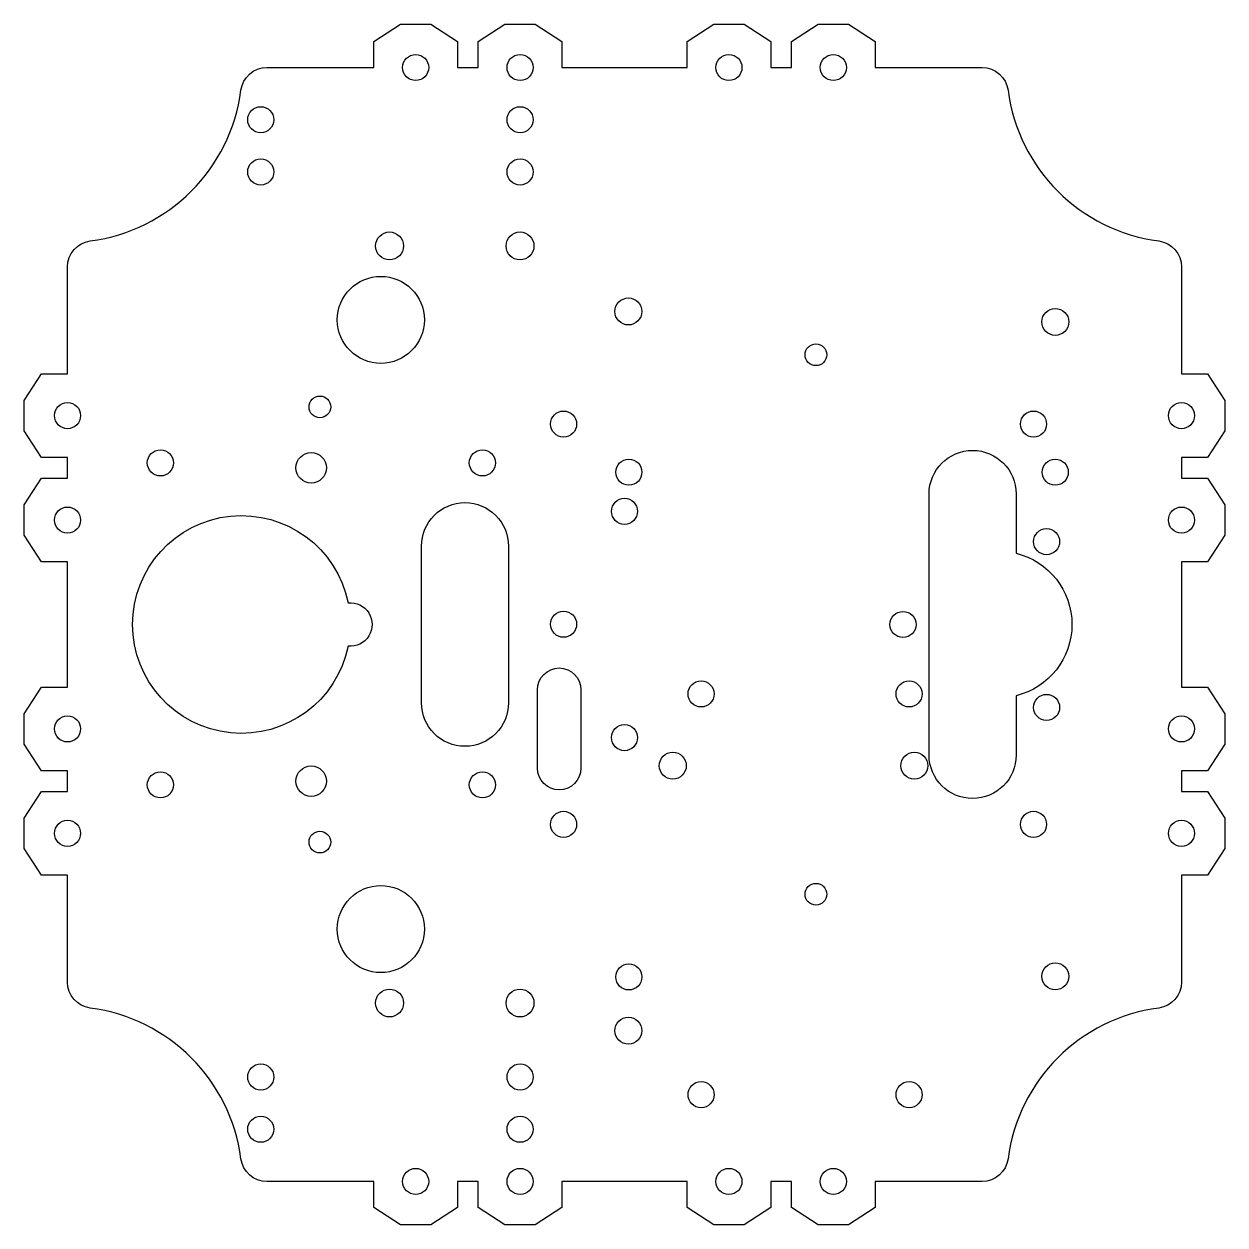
# Model space of a CAD drawing. Header units: millimetres. Extents: x -67 to 71, y -79 to 59.
import ezdxf

# ---------------------------------------------------------------- set-up
doc = ezdxf.new("R2010")
doc.units = ezdxf.units.MM
doc.layers.get('0').update_dxf_attribs({"linetype": 'CONTINUOUS'})

msp = doc.modelspace()

# ---------------------------------------------------------------- linework, layer by layer
for points in [[(66.43, -50.93, -0.376562), (63.82, -53.9, 0.339823), (46.5, -71.22, -0.376562), (43.53, -73.83), (31.23, -73.83), (31.23, -76.83), (28.18, -78.83), (24.68, -78.83), (21.63, -76.83), (21.63, -73.83), (19.23, -73.83), (19.23, -76.83), (16.18, -78.83), (12.68, -78.83), (9.63, -76.83), (9.63, -73.83), (-4.77, -73.83), (-4.77, -76.83), (-7.82, -78.83), (-11.32, -78.83), (-14.37, -76.83), (-14.37, -73.83), (-16.77, -73.83), (-16.77, -76.83), (-19.82, -78.83), (-23.32, -78.83), (-26.37, -76.83), (-26.37, -73.83), (-38.67, -73.83, -0.376562), (-41.64, -71.22, 0.339823), (-58.96, -53.9, -0.376562), (-61.57, -50.93), (-61.57, -38.63), (-64.57, -38.63), (-66.57, -35.58), (-66.57, -32.08), (-64.57, -29.03), (-61.57, -29.03), (-61.57, -26.63), (-64.57, -26.63), (-66.57, -23.58), (-66.57, -20.08), (-64.57, -17.03), (-61.57, -17.03), (-61.57, -2.63), (-64.57, -2.63), (-66.57, 0.42), (-66.57, 3.92), (-64.57, 6.97), (-61.57, 6.97), (-61.57, 9.37), (-64.57, 9.37), (-66.57, 12.42), (-66.57, 15.92), (-64.57, 18.97), (-61.57, 18.97), (-61.57, 31.26, -0.376562), (-58.96, 34.24, 0.339823), (-41.64, 51.56, -0.376562), (-38.67, 54.17), (-26.37, 54.17), (-26.37, 57.17), (-23.32, 59.17), (-19.82, 59.17), (-16.77, 57.17), (-16.77, 54.17), (-14.37, 54.17), (-14.37, 57.17), (-11.32, 59.17), (-7.82, 59.17), (-4.77, 57.17), (-4.77, 54.17), (9.63, 54.17), (9.63, 57.17), (12.68, 59.17), (16.18, 59.17), (19.23, 57.17), (19.23, 54.17), (21.63, 54.17), (21.63, 57.17), (24.68, 59.17), (28.18, 59.17), (31.23, 57.17), (31.23, 54.17), (43.53, 54.17, -0.376562), (46.5, 51.56, 0.339823), (63.82, 34.24, -0.376562), (66.43, 31.26), (66.43, 18.97), (69.43, 18.97), (71.43, 15.92), (71.43, 12.42), (69.43, 9.37), (66.43, 9.37), (66.43, 6.97), (69.43, 6.97), (71.43, 3.92), (71.43, 0.42), (69.43, -2.63), (66.43, -2.63), (66.43, -17.03), (69.43, -17.03), (71.43, -20.08), (71.43, -23.58), (69.43, -26.63), (66.43, -26.63), (66.43, -29.03), (69.43, -29.03), (71.43, -32.08), (71.43, -35.58), (69.43, -38.63), (66.43, -38.63)], [(47.43, -1.65, -0.784929), (47.43, -18.01), (47.43, -24.83, -1), (37.43, -24.83), (37.43, 5.17, -1), (47.43, 5.17)], [(-10.9, -18.83, -1), (-20.9, -18.83), (-20.9, -0.83, -1), (-10.9, -0.83)], [(-29.32, -12.32, -9.949875), (-29.32, -7.34, -1.105542)], [(-2.57, -26.33, -1), (-7.57, -26.33), (-7.57, -17.33, -1), (-2.57, -17.33)]]:
    msp.add_lwpolyline(points, format="xyb", close=True)
for centre, radius in [((-21.57, 54.17), 1.5), ((-9.57, 54.17), 1.5), ((14.43, 54.17), 1.5), ((26.43, 54.17), 1.5), ((-39.37, 48.17), 1.5), ((-9.57, 48.17), 1.5), ((-39.37, 42.17), 1.5), ((-9.57, 42.17), 1.5), ((-24.57, 33.67), 1.6), ((-9.57, 33.67), 1.6), ((-25.57, 25.17), 5), ((2.88, 26.14), 1.55), ((51.93, 24.94), 1.55), ((24.43, 21.17), 1.25), ((-61.57, 14.17), 1.5), ((-32.57, 15.17), 1.25), ((66.43, 14.17), 1.5), ((-4.57, 13.2), 1.5), ((49.43, 13.2), 1.5), ((-50.9, 8.74), 1.5), ((-33.57, 8.17), 1.75), ((-13.9, 8.74), 1.5), ((2.93, 7.67), 1.5), ((51.93, 7.67), 1.5), ((2.43, 3.17), 1.5), ((-61.57, 2.17), 1.5), ((66.43, 2.17), 1.5), ((50.93, -0.31), 1.5), ((-4.57, -9.8), 1.5), ((34.43, -9.83), 1.5), ((11.23, -17.81), 1.5), ((35.13, -17.81), 1.5), ((50.93, -19.36), 1.5), ((-61.57, -21.83), 1.5), ((66.43, -21.83), 1.5), ((2.43, -22.83), 1.5), ((7.98, -26.06), 1.55), ((35.73, -26.06), 1.55), ((-33.57, -27.83), 1.75), ((-50.9, -28.26), 1.5), ((-13.9, -28.26), 1.5), ((-4.57, -32.8), 1.5), ((49.43, -32.8), 1.5), ((-61.57, -33.83), 1.5), ((66.43, -33.83), 1.5), ((-32.57, -34.83), 1.25), ((-25.57, -44.83), 5), ((24.43, -40.83), 1.25), ((2.93, -50.33), 1.5), ((51.93, -50.26), 1.55), ((-24.57, -53.33), 1.6), ((-9.57, -53.33), 1.6), ((2.88, -56.51), 1.55), ((-39.37, -61.83), 1.5), ((-9.57, -61.83), 1.5), ((11.23, -63.86), 1.5), ((35.13, -63.86), 1.5), ((-39.37, -67.83), 1.5), ((-9.57, -67.83), 1.5), ((-21.57, -73.83), 1.5), ((-9.57, -73.83), 1.5), ((14.43, -73.83), 1.5), ((26.43, -73.83), 1.5)]:
    msp.add_circle(centre, radius)

doc.saveas('drawing.dxf')
